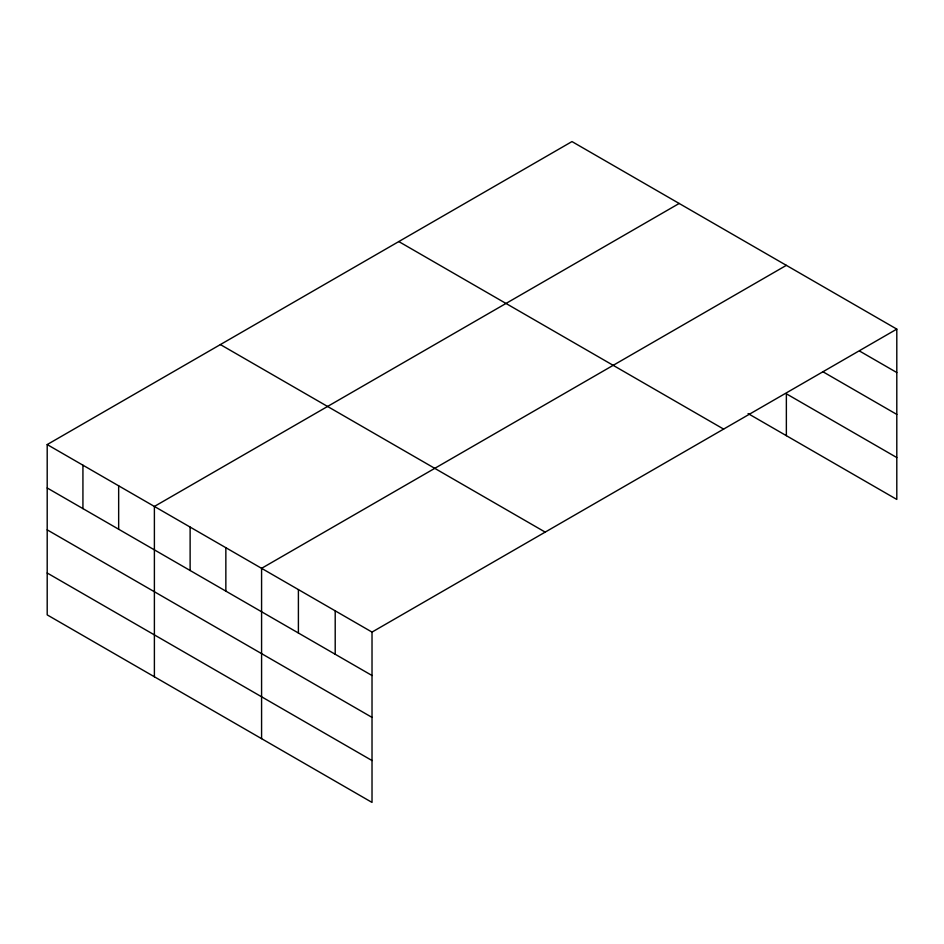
<?xml version="1.0" encoding="UTF-8"?>
<svg xmlns="http://www.w3.org/2000/svg" width="944" height="944" viewBox="0 0 944 944"><rect width="100%" height="100%" fill="white"/><g stroke="black" fill="none" stroke-linecap="round" stroke-linejoin="round"><path stroke-width="1.42" d="M47.2 444.565L372.019 632.091L372.019 802.424L47.2 614.886L47.2 444.565L571.981 141.576L896.8 329.114L896.8 499.435L748.085 413.578M679.173 203.467L154.391 506.444L154.391 676.777M786.364 265.347L261.582 568.335L261.582 738.656M372.019 632.091L896.8 329.114M859.984 351.286L896.8 372.538M823.18 371.901L896.8 414.416M896.8 457.557L786.364 393.801L786.364 435.68M398.805 241.57L723.623 429.095M220.377 344.572L545.195 532.109M47.2 487.977L372.019 675.515M47.2 529.855L372.019 717.393M47.2 573.008L372.019 760.545M335.203 610.839L335.203 654.263M298.398 589.587L298.398 633.011M225.852 547.709L225.852 591.121M190.122 527.071L190.122 570.495M118.661 485.818L118.661 529.242M82.93 465.191L82.93 508.615"/></g></svg>
